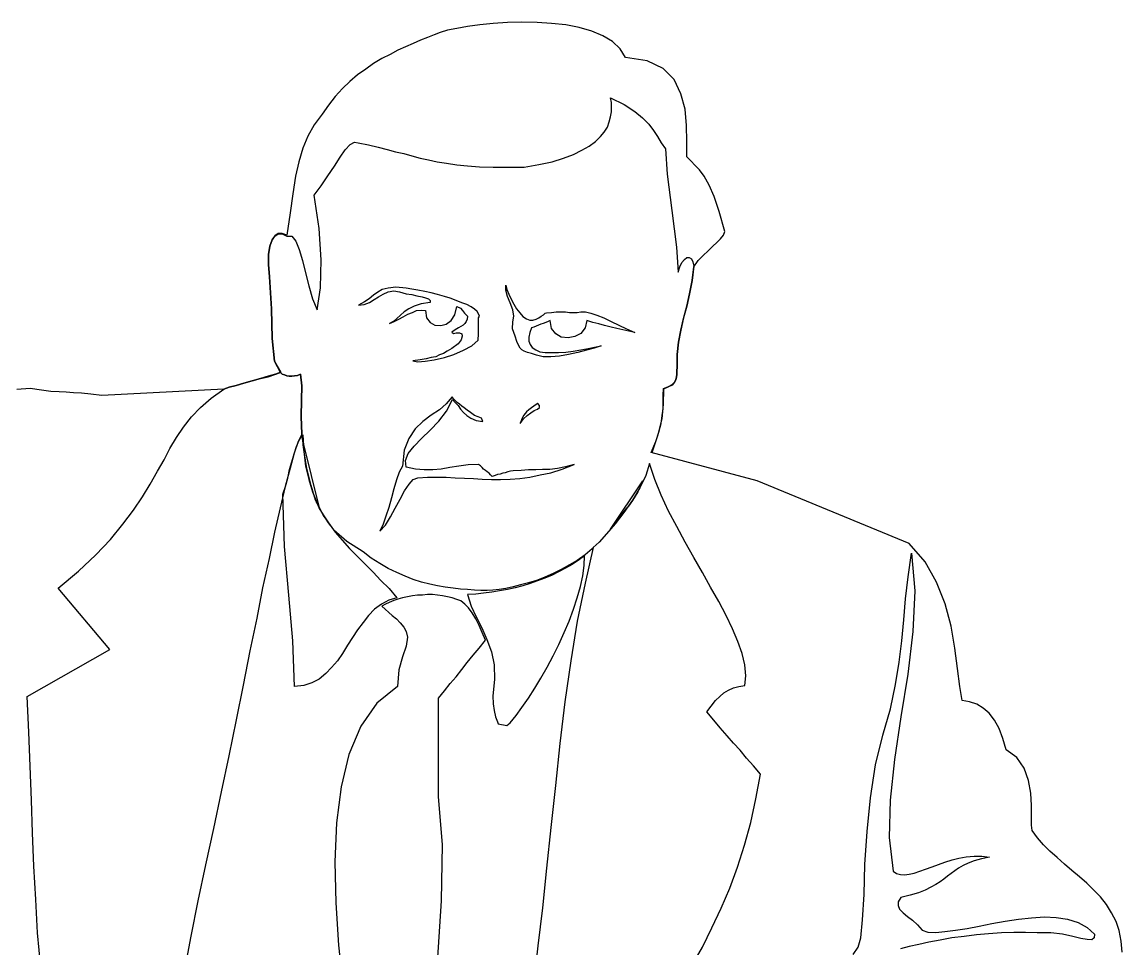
# Model space of a CAD drawing. Extents: x -3257 to 6743, y 13293 to 23293.
# Drawn here: x -2649 to -2076, y 16498 to 16981 of the extents above; entities that cross this region are included whole.
import ezdxf

# ---------------------------------------------------------------- set-up
doc = ezdxf.new("R2010")
doc.units = 0
doc.header["$LTSCALE"] = 1270
doc.header["$MEASUREMENT"] = 0
doc.layers.get('0').update_dxf_attribs({"linetype": 'CONTINUOUS'})

msp = doc.modelspace()

# ---------------------------------------------------------------- linework, layer by layer
at = {"linetype": 'Continuous'}
for p, q in [((-2422.62, 16977.97), (-2427.38, 16977.02)), ((-2416.9, 16978.92), (-2422.62, 16977.97)), ((-2410.47, 16979.87), (-2416.9, 16978.92)), ((-2403.57, 16980.59), (-2410.47, 16979.87)), ((-2396.18, 16981.06), (-2403.57, 16980.59)), ((-2388.57, 16981.3), (-2396.18, 16981.06)), ((-2380.71, 16981.06), (-2388.57, 16981.3)), ((-2373.1, 16980.59), (-2380.71, 16981.06)), ((-2365.71, 16979.87), (-2373.1, 16980.59)), ((-2358.81, 16978.45), (-2365.71, 16979.87)), ((-2352.13, 16976.54), (-2358.81, 16978.45)), ((-2437.85, 16973.2), (-2441.42, 16971.78)), ((-2434.28, 16974.64), (-2437.85, 16973.2)), ((-2431.19, 16975.83), (-2434.28, 16974.64)), ((-2427.38, 16977.02), (-2431.19, 16975.83)), ((-2346.43, 16974.16), (-2352.13, 16976.54)), ((-2341.42, 16971.07), (-2346.43, 16974.16)), ((-2453.33, 16966.54), (-2457.38, 16964.39)), ((-2449.29, 16968.44), (-2453.33, 16966.54)), ((-2445.24, 16970.11), (-2449.29, 16968.44)), ((-2441.42, 16971.78), (-2445.24, 16970.11)), ((-2337.38, 16967.25), (-2341.42, 16971.07)), ((-2334.52, 16962.73), (-2337.38, 16967.25)), ((-2461.66, 16962.26), (-2465.95, 16959.63)), ((-2457.38, 16964.39), (-2461.66, 16962.26)), ((-2323.33, 16961.07), (-2334.52, 16962.73)), ((-2314.99, 16957.02), (-2323.33, 16961.07)), ((-2469.99, 16956.78), (-2474.28, 16953.68)), ((-2465.95, 16959.63), (-2469.99, 16956.78)), ((-2309.28, 16951.3), (-2314.99, 16957.02)), ((-2478.32, 16950.35), (-2482.13, 16946.54)), ((-2474.28, 16953.68), (-2478.32, 16950.35)), ((-2305.7, 16943.92), (-2309.28, 16951.3)), ((-2482.13, 16946.54), (-2485.94, 16942.5)), ((-2303.57, 16935.82), (-2305.7, 16943.92)), ((-2489.51, 16937.97), (-2492.85, 16933.21)), ((-2485.94, 16942.5), (-2489.51, 16937.97)), ((-2341.9, 16939.39), (-2342.38, 16941.77)), ((-2342.38, 16941.77), (-2335.23, 16938.2)), ((-2341.9, 16936.78), (-2341.9, 16939.39)), ((-2335.23, 16938.2), (-2329.76, 16934.63)), ((-2492.85, 16933.21), (-2496.9, 16927.73)), ((-2342.38, 16931.78), (-2341.9, 16934.4)), ((-2341.9, 16934.4), (-2341.9, 16936.78)), ((-2329.76, 16934.63), (-2325.71, 16931.3)), ((-2302.86, 16927.25), (-2303.57, 16935.82)), ((-2496.9, 16927.73), (-2500.22, 16921.78)), ((-2345.71, 16923.92), (-2344.05, 16926.54)), ((-2344.05, 16926.54), (-2343.09, 16929.16)), ((-2343.09, 16929.16), (-2342.38, 16931.78)), ((-2325.71, 16931.3), (-2322.37, 16927.97)), ((-2322.37, 16927.97), (-2319.99, 16924.64)), ((-2302.61, 16918.92), (-2302.86, 16927.25)), ((-2500.22, 16921.78), (-2502.85, 16915.58)), ((-2350.23, 16918.92), (-2347.62, 16921.54)), ((-2347.62, 16921.54), (-2345.71, 16923.92)), ((-2319.99, 16924.64), (-2317.85, 16921.54)), ((-2317.85, 16921.54), (-2315.95, 16918.21)), ((-2502.85, 16915.58), (-2504.99, 16908.44)), ((-2480.7, 16914.64), (-2478.08, 16917.5)), ((-2478.08, 16917.5), (-2475.94, 16918.69)), ((-2475.94, 16918.69), (-2474.03, 16918.21)), ((-2474.03, 16918.21), (-2468.57, 16917.25)), ((-2468.57, 16917.25), (-2463.57, 16916.06)), ((-2463.57, 16916.06), (-2458.81, 16914.87)), ((-2357.37, 16914.39), (-2353.57, 16916.54)), ((-2353.57, 16916.54), (-2350.23, 16918.92)), ((-2315.95, 16918.21), (-2313.8, 16915.11)), ((-2313.8, 16915.11), (-2312.85, 16902.02)), ((-2302.61, 16911.06), (-2302.61, 16918.92)), ((-2486.42, 16906.06), (-2483.32, 16910.82)), ((-2483.32, 16910.82), (-2480.7, 16914.64)), ((-2458.81, 16914.87), (-2454.52, 16913.68)), ((-2454.52, 16913.68), (-2450.23, 16912.73)), ((-2450.23, 16912.73), (-2445.95, 16911.54)), ((-2445.95, 16911.54), (-2441.67, 16910.35)), ((-2441.67, 16910.35), (-2437.38, 16909.4)), ((-2437.38, 16909.4), (-2432.85, 16908.44)), ((-2372.85, 16908.44), (-2366.9, 16910.35)), ((-2366.9, 16910.35), (-2361.66, 16912.26)), ((-2361.66, 16912.26), (-2357.37, 16914.39)), ((-2300.47, 16908.92), (-2302.61, 16911.06)), ((-2504.99, 16908.44), (-2506.66, 16900.83)), ((-2489.75, 16901.06), (-2486.42, 16906.06)), ((-2432.85, 16908.44), (-2427.86, 16907.73)), ((-2427.86, 16907.73), (-2422.62, 16906.78)), ((-2422.62, 16906.78), (-2416.9, 16906.3)), ((-2416.9, 16906.3), (-2410.71, 16905.82)), ((-2410.71, 16905.82), (-2403.57, 16905.59)), ((-2403.57, 16905.59), (-2395.95, 16905.59)), ((-2395.95, 16905.59), (-2387.38, 16905.59)), ((-2387.38, 16905.59), (-2379.76, 16907.02)), ((-2379.76, 16907.02), (-2372.85, 16908.44)), ((-2298.33, 16906.54), (-2300.47, 16908.92)), ((-2295.95, 16904.16), (-2298.33, 16906.54)), ((-2293.57, 16900.83), (-2295.95, 16904.16)), ((-2506.66, 16900.83), (-2508.08, 16891.77)), ((-2493.33, 16895.82), (-2489.75, 16901.06)), ((-2312.85, 16902.02), (-2310.47, 16882.97)), ((-2290.95, 16896.3), (-2293.57, 16900.83)), ((-2496.9, 16891.06), (-2493.33, 16895.82)), ((-2288.33, 16890.35), (-2290.95, 16896.3)), ((-2508.08, 16891.77), (-2509.51, 16881.78)), ((-2494.27, 16873.68), (-2496.9, 16891.06)), ((-2285.71, 16882.49), (-2288.33, 16890.35)), ((-2509.51, 16881.78), (-2511.18, 16870.11)), ((-2310.47, 16882.97), (-2308.09, 16863.92)), ((-2282.85, 16872.01), (-2285.71, 16882.49)), ((-2517.37, 16869.88), (-2518.79, 16867.73)), ((-2518.79, 16867.73), (-2517.37, 16869.63)), ((-2515.7, 16871.07), (-2517.37, 16869.88)), ((-2517.37, 16869.63), (-2515.7, 16870.82)), ((-2513.56, 16871.07), (-2515.7, 16871.07)), ((-2515.7, 16870.82), (-2513.56, 16870.82)), ((-2511.18, 16870.11), (-2513.56, 16871.07)), ((-2513.56, 16870.82), (-2511.18, 16869.63)), ((-2511.18, 16869.63), (-2508.56, 16869.63)), ((-2508.56, 16869.63), (-2506.42, 16867.02)), ((-2493.33, 16857.25), (-2494.27, 16873.68)), ((-2285, 16868.21), (-2283.56, 16870.11)), ((-2283.56, 16870.11), (-2282.85, 16872.01)), ((-2520.71, 16860.11), (-2519.98, 16864.39)), ((-2519.98, 16864.39), (-2520.71, 16860.11)), ((-2519.98, 16864.39), (-2518.79, 16867.73)), ((-2518.79, 16867.73), (-2519.98, 16864.39)), ((-2506.42, 16867.02), (-2504.75, 16862.73)), ((-2308.09, 16863.92), (-2307.14, 16850.83)), ((-2291.42, 16862.01), (-2289.04, 16864.39)), ((-2289.04, 16864.39), (-2286.9, 16866.3)), ((-2286.9, 16866.3), (-2285, 16868.21)), ((-2520.71, 16854.87), (-2520.71, 16860.11)), ((-2520.71, 16860.11), (-2520.71, 16854.87)), ((-2504.75, 16862.73), (-2503.08, 16857.01)), ((-2303.8, 16857.49), (-2302.61, 16858.44)), ((-2302.61, 16858.44), (-2301.42, 16858.44)), ((-2301.42, 16858.44), (-2300.23, 16857.73)), ((-2300.23, 16857.73), (-2299.52, 16856.3)), ((-2296.66, 16857.01), (-2294.04, 16859.63)), ((-2294.04, 16859.63), (-2291.42, 16862.01)), ((-2520.23, 16848.45), (-2520.71, 16854.87)), ((-2520.71, 16854.87), (-2520.23, 16848.45)), ((-2503.08, 16857.01), (-2501.42, 16850.58)), ((-2493.56, 16842.73), (-2493.33, 16857.25)), ((-2307.14, 16850.83), (-2306.18, 16853.68)), ((-2306.18, 16853.68), (-2305.24, 16855.82)), ((-2305.24, 16855.82), (-2303.8, 16857.49)), ((-2299.04, 16853.92), (-2299.75, 16846.54)), ((-2299.75, 16846.54), (-2299.04, 16853.68)), ((-2299.52, 16856.3), (-2299.04, 16853.92)), ((-2299.04, 16853.68), (-2296.66, 16857.01)), ((-2519.27, 16831.78), (-2520.23, 16848.45)), ((-2520.23, 16848.45), (-2519.27, 16831.78)), ((-2501.42, 16850.58), (-2499.75, 16843.68)), ((-2299.75, 16846.54), (-2301.19, 16839.63)), ((-2301.19, 16839.63), (-2299.75, 16846.54)), ((-2499.75, 16843.68), (-2497.84, 16837.01)), ((-2495.46, 16831.3), (-2493.56, 16842.73)), ((-2463.81, 16840.35), (-2465.95, 16838.92)), ((-2461.43, 16841.77), (-2463.81, 16840.35)), ((-2458.33, 16842.49), (-2461.43, 16841.77)), ((-2460.95, 16839.39), (-2458.33, 16840.58)), ((-2454.28, 16842.96), (-2458.33, 16842.49)), ((-2458.33, 16840.58), (-2455.47, 16841.06)), ((-2455.47, 16841.06), (-2452.38, 16840.58)), ((-2449.04, 16842.49), (-2454.28, 16842.96)), ((-2452.38, 16840.58), (-2449.04, 16839.63)), ((-2445.95, 16842.02), (-2449.04, 16842.49)), ((-2442.86, 16841.54), (-2445.95, 16842.02)), ((-2439.29, 16840.83), (-2442.86, 16841.54)), ((-2435.95, 16840.11), (-2439.29, 16840.83)), ((-2396.91, 16841.54), (-2396.91, 16844.16)), ((-2396.91, 16844.16), (-2396.43, 16841.77)), ((-2396.18, 16838.2), (-2396.91, 16841.54)), ((-2396.43, 16841.77), (-2395.47, 16839.39)), ((-2497.84, 16837.01), (-2495.46, 16831.3)), ((-2470.71, 16835.35), (-2473.8, 16833.68)), ((-2470.95, 16833.92), (-2468.09, 16835.11)), ((-2468.33, 16837.01), (-2470.71, 16835.35)), ((-2465.95, 16838.92), (-2468.33, 16837.01)), ((-2468.09, 16835.11), (-2465.71, 16836.54)), ((-2465.71, 16836.54), (-2463.33, 16837.97)), ((-2463.33, 16837.97), (-2460.95, 16839.39)), ((-2449.04, 16839.63), (-2445.95, 16839.16)), ((-2445.95, 16839.16), (-2443.33, 16838.44)), ((-2443.33, 16838.44), (-2440.71, 16837.97)), ((-2436.43, 16835.11), (-2441.19, 16834.39)), ((-2440.71, 16837.97), (-2438.81, 16837.49)), ((-2438.81, 16837.49), (-2437.38, 16837.01)), ((-2437.38, 16837.01), (-2436.43, 16836.06)), ((-2436.43, 16836.06), (-2436.43, 16835.11)), ((-2432.62, 16839.16), (-2435.95, 16840.11)), ((-2429.05, 16838.2), (-2432.62, 16839.16)), ((-2425.95, 16837.25), (-2429.05, 16838.2)), ((-2422.85, 16836.06), (-2425.95, 16837.25)), ((-2419.99, 16834.87), (-2422.85, 16836.06)), ((-2417.38, 16833.92), (-2419.99, 16834.87)), ((-2394.76, 16834.87), (-2396.18, 16838.2)), ((-2395.47, 16839.39), (-2394.28, 16836.78)), ((-2393.33, 16831.3), (-2394.76, 16834.87)), ((-2394.28, 16836.78), (-2392.86, 16834.16)), ((-2301.19, 16839.63), (-2302.61, 16833.2)), ((-2302.61, 16833.2), (-2301.19, 16839.63)), ((-2518.79, 16816.3), (-2519.27, 16831.78)), ((-2519.27, 16831.78), (-2518.79, 16816.3)), ((-2473.8, 16833.68), (-2470.95, 16833.92)), ((-2450, 16830.11), (-2451.9, 16828.44)), ((-2450.48, 16827.49), (-2448.1, 16828.92)), ((-2447.62, 16831.78), (-2450, 16830.11)), ((-2448.1, 16828.92), (-2445.72, 16829.87)), ((-2444.76, 16833.2), (-2447.62, 16831.78)), ((-2445.72, 16829.87), (-2443.57, 16830.82)), ((-2441.19, 16834.39), (-2444.76, 16833.2)), ((-2443.57, 16830.82), (-2441.19, 16831.06)), ((-2441.19, 16831.06), (-2438.81, 16830.82)), ((-2438.81, 16830.82), (-2438.33, 16827.02)), ((-2423.56, 16828.68), (-2422.62, 16832.97)), ((-2422.62, 16832.97), (-2420.72, 16832.01)), ((-2420.72, 16832.01), (-2419.52, 16830.82)), ((-2419.52, 16830.82), (-2418.57, 16829.4)), ((-2418.57, 16829.4), (-2416.9, 16827.96)), ((-2415, 16832.73), (-2417.38, 16833.92)), ((-2413.33, 16831.54), (-2415, 16832.73)), ((-2411.9, 16830.34), (-2413.33, 16831.54)), ((-2411.19, 16829.15), (-2411.9, 16830.34)), ((-2410.71, 16827.96), (-2411.19, 16829.15)), ((-2392.86, 16827.96), (-2393.33, 16831.3)), ((-2392.86, 16834.16), (-2391.42, 16831.78)), ((-2391.42, 16831.78), (-2389.76, 16829.63)), ((-2389.76, 16829.63), (-2388.09, 16827.73)), ((-2377.38, 16828.68), (-2376.42, 16829.4)), ((-2376.42, 16829.4), (-2375.71, 16829.63)), ((-2375.71, 16829.63), (-2373.1, 16829.87)), ((-2373.1, 16829.87), (-2370.71, 16830.11)), ((-2370.71, 16830.11), (-2368.33, 16830.11)), ((-2368.33, 16830.11), (-2365.95, 16830.11)), ((-2365.95, 16830.11), (-2363.81, 16829.87)), ((-2363.81, 16829.87), (-2361.66, 16829.87)), ((-2361.66, 16829.87), (-2359.76, 16829.87)), ((-2359.76, 16829.87), (-2357.85, 16830.11)), ((-2357.85, 16830.11), (-2355.47, 16830.11)), ((-2355.47, 16830.11), (-2352.61, 16829.4)), ((-2352.61, 16829.4), (-2349.52, 16828.44)), ((-2302.61, 16833.2), (-2304.28, 16827.02)), ((-2304.28, 16826.77), (-2302.61, 16833.2)), ((-2455.47, 16825.35), (-2457.62, 16824.16)), ((-2457.62, 16824.16), (-2455.24, 16825.11)), ((-2453.81, 16826.77), (-2455.47, 16825.35)), ((-2455.24, 16825.11), (-2452.86, 16826.3)), ((-2451.9, 16828.44), (-2453.81, 16826.77)), ((-2452.86, 16826.3), (-2450.48, 16827.49)), ((-2438.33, 16827.02), (-2436.43, 16824.64)), ((-2436.43, 16824.64), (-2434.04, 16823.2)), ((-2434.04, 16823.2), (-2430.95, 16822.97)), ((-2430.95, 16822.97), (-2428.09, 16823.68)), ((-2428.09, 16823.68), (-2425.48, 16825.58)), ((-2425.48, 16825.58), (-2423.56, 16828.68)), ((-2419.28, 16823.2), (-2420.47, 16822.49)), ((-2418.33, 16824.16), (-2419.28, 16823.2)), ((-2417.61, 16825.11), (-2418.33, 16824.16)), ((-2417.14, 16826.3), (-2417.61, 16825.11)), ((-2416.9, 16827.96), (-2417.14, 16826.3)), ((-2411.19, 16827.02), (-2410.71, 16827.96)), ((-2411.19, 16824.64), (-2411.19, 16827.02)), ((-2411.19, 16821.78), (-2411.19, 16824.64)), ((-2393.57, 16821.3), (-2393.33, 16824.87)), ((-2393.33, 16824.87), (-2392.86, 16827.96)), ((-2388.09, 16827.73), (-2386.19, 16826.54)), ((-2386.19, 16826.54), (-2384.52, 16825.83)), ((-2384.52, 16825.83), (-2382.85, 16825.83)), ((-2382.85, 16825.83), (-2381.18, 16826.3)), ((-2381.18, 16826.3), (-2379.76, 16827.02)), ((-2379.99, 16823.2), (-2381.18, 16822.73)), ((-2378.8, 16823.68), (-2379.99, 16823.2)), ((-2379.76, 16827.02), (-2378.57, 16827.96)), ((-2377.61, 16824.16), (-2378.8, 16823.68)), ((-2378.57, 16827.96), (-2377.38, 16828.68)), ((-2376.19, 16824.64), (-2377.61, 16824.16)), ((-2375, 16825.11), (-2376.19, 16824.64)), ((-2373.81, 16825.58), (-2375, 16825.11)), ((-2373.1, 16821.54), (-2373.81, 16825.58)), ((-2354.76, 16825.58), (-2355.71, 16821.78)), ((-2351.67, 16824.64), (-2354.76, 16825.58)), ((-2348.56, 16823.92), (-2351.67, 16824.64)), ((-2349.52, 16828.44), (-2345.95, 16827.02)), ((-2345.47, 16822.97), (-2348.56, 16823.92)), ((-2345.95, 16827.02), (-2342.14, 16825.11)), ((-2342.14, 16825.11), (-2338.09, 16823.2)), ((-2338.09, 16823.2), (-2334.04, 16821.3)), ((-2304.28, 16827.02), (-2305.7, 16820.59)), ((-2305.7, 16820.59), (-2304.28, 16826.77)), ((-2423.33, 16820.82), (-2425.23, 16819.63)), ((-2425.23, 16819.63), (-2424.29, 16818.92)), ((-2424.29, 16818.92), (-2422.85, 16819.16)), ((-2421.66, 16821.78), (-2423.33, 16820.82)), ((-2422.85, 16819.16), (-2421.18, 16819.16)), ((-2420.47, 16822.49), (-2421.66, 16821.78)), ((-2421.18, 16819.16), (-2419.99, 16818.68)), ((-2419.76, 16817.49), (-2420.24, 16815.59)), ((-2419.99, 16818.68), (-2419.76, 16817.49)), ((-2411.43, 16815.35), (-2411.19, 16818.68)), ((-2411.19, 16818.68), (-2411.19, 16821.78)), ((-2392.14, 16817.49), (-2393.57, 16821.3)), ((-2391.19, 16814.63), (-2392.14, 16817.49)), ((-2384.52, 16819.4), (-2385, 16817.02)), ((-2383.57, 16821.78), (-2384.52, 16819.4)), ((-2382.38, 16822.26), (-2383.57, 16821.78)), ((-2381.18, 16822.73), (-2382.38, 16822.26)), ((-2370.95, 16818.68), (-2373.1, 16821.54)), ((-2368.09, 16817.02), (-2370.95, 16818.68)), ((-2357.85, 16818.92), (-2360.95, 16817.25)), ((-2355.71, 16821.78), (-2357.85, 16818.92)), ((-2342.14, 16822.26), (-2345.47, 16822.97)), ((-2339.04, 16821.54), (-2342.14, 16822.26)), ((-2335.95, 16820.82), (-2339.04, 16821.54)), ((-2332.85, 16820.11), (-2335.95, 16820.82)), ((-2334.04, 16821.3), (-2329.76, 16819.4)), ((-2329.76, 16819.4), (-2332.85, 16820.11)), ((-2305.7, 16820.59), (-2306.9, 16814.39)), ((-2306.9, 16814.39), (-2305.7, 16820.59)), ((-2517.6, 16804.4), (-2518.79, 16816.3)), ((-2518.79, 16816.3), (-2517.6, 16804.4)), ((-2421.91, 16813.44), (-2425.23, 16811.06)), ((-2420.24, 16815.59), (-2421.91, 16813.44)), ((-2419.05, 16810.11), (-2414.76, 16812.49)), ((-2414.76, 16812.49), (-2411.43, 16815.35)), ((-2390.47, 16812.73), (-2391.19, 16814.63)), ((-2389.52, 16811.3), (-2390.47, 16812.73)), ((-2385, 16817.02), (-2385, 16814.87)), ((-2385, 16814.87), (-2384.28, 16813.2)), ((-2384.28, 16813.2), (-2383.33, 16811.54)), ((-2364.52, 16816.54), (-2368.09, 16817.02)), ((-2360.95, 16817.25), (-2364.52, 16816.54)), ((-2354.05, 16811.06), (-2350.71, 16811.78)), ((-2347.37, 16812.49), (-2350.94, 16811.3)), ((-2350.71, 16811.78), (-2347.37, 16812.49)), ((-2306.9, 16814.39), (-2307.62, 16807.97)), ((-2307.62, 16807.97), (-2306.9, 16814.39)), ((-2435.95, 16806.3), (-2438.57, 16805.59)), ((-2433.57, 16806.78), (-2435.95, 16806.3)), ((-2434.28, 16805.11), (-2429.05, 16806.3)), ((-2431.66, 16807.73), (-2433.57, 16806.78)), ((-2429.52, 16808.44), (-2431.66, 16807.73)), ((-2427.61, 16809.63), (-2429.52, 16808.44)), ((-2429.05, 16806.3), (-2424.04, 16807.97)), ((-2425.23, 16811.06), (-2427.61, 16809.63)), ((-2424.04, 16807.97), (-2419.05, 16810.11)), ((-2388.57, 16810.35), (-2389.52, 16811.3)), ((-2387.38, 16809.63), (-2388.57, 16810.35)), ((-2385.71, 16808.92), (-2387.38, 16809.63)), ((-2383.57, 16808.44), (-2385.71, 16808.92)), ((-2380.95, 16807.49), (-2383.57, 16808.44)), ((-2383.33, 16811.54), (-2381.43, 16810.35)), ((-2381.43, 16810.35), (-2379.28, 16809.39)), ((-2377.61, 16806.78), (-2380.95, 16807.49)), ((-2379.28, 16809.39), (-2376.42, 16808.92)), ((-2373.56, 16806.78), (-2377.61, 16806.78)), ((-2376.42, 16808.92), (-2373.1, 16808.92)), ((-2369.05, 16807.01), (-2373.56, 16806.78)), ((-2373.1, 16808.92), (-2369.52, 16808.92)), ((-2369.52, 16808.92), (-2365.71, 16809.16)), ((-2364.28, 16807.97), (-2369.05, 16807.01)), ((-2365.71, 16809.16), (-2361.9, 16809.63)), ((-2359.52, 16808.92), (-2364.28, 16807.97)), ((-2361.9, 16809.63), (-2357.85, 16810.35)), ((-2354.99, 16810.11), (-2359.52, 16808.92)), ((-2357.85, 16810.35), (-2354.05, 16811.06)), ((-2350.94, 16811.3), (-2354.99, 16810.11)), ((-2307.62, 16807.97), (-2307.62, 16801.3)), ((-2307.62, 16801.3), (-2307.62, 16807.97)), ((-2514.51, 16798.45), (-2517.6, 16804.4)), ((-2517.6, 16804.4), (-2514.28, 16798.68)), ((-2441.67, 16805.11), (-2445.47, 16804.63)), ((-2445.47, 16804.63), (-2442.86, 16804.15)), ((-2442.86, 16804.15), (-2439.04, 16804.4)), ((-2438.57, 16805.59), (-2441.67, 16805.11)), ((-2439.04, 16804.4), (-2434.28, 16805.11)), ((-2307.62, 16801.3), (-2307.85, 16799.39)), ((-2307.85, 16799.39), (-2307.62, 16801.3)), ((-2524.99, 16795.35), (-2529.27, 16794.16)), ((-2529.27, 16794.16), (-2524.99, 16795.35)), ((-2520.94, 16796.54), (-2524.99, 16795.35)), ((-2524.99, 16795.35), (-2520.94, 16796.3)), ((-2517.14, 16797.73), (-2520.94, 16796.54)), ((-2520.94, 16796.3), (-2517.37, 16797.49)), ((-2517.37, 16797.49), (-2514.51, 16798.45)), ((-2514.28, 16798.68), (-2517.14, 16797.73)), ((-2513.56, 16797.73), (-2514.51, 16798.45)), ((-2514.51, 16798.45), (-2513.56, 16797.73)), ((-2512.37, 16797.26), (-2513.56, 16797.73)), ((-2513.56, 16797.73), (-2512.37, 16797.26)), ((-2511.18, 16796.78), (-2512.37, 16797.26)), ((-2512.37, 16797.26), (-2511.18, 16796.78)), ((-2509.99, 16796.54), (-2511.18, 16796.78)), ((-2511.18, 16796.78), (-2509.99, 16796.54)), ((-2508.56, 16796.54), (-2509.99, 16796.54)), ((-2509.99, 16796.54), (-2508.56, 16796.54)), ((-2507.13, 16796.78), (-2508.56, 16796.54)), ((-2508.56, 16796.54), (-2507.13, 16796.78)), ((-2505.7, 16797.01), (-2507.13, 16796.78)), ((-2507.13, 16796.78), (-2505.7, 16797.01)), ((-2504.04, 16797.73), (-2505.7, 16797.01)), ((-2505.7, 16797.01), (-2504.04, 16797.73)), ((-2503.32, 16791.54), (-2504.04, 16797.73)), ((-2504.04, 16797.73), (-2503.32, 16791.54)), ((-2309.04, 16793.44), (-2308.33, 16794.87)), ((-2308.33, 16794.63), (-2309.04, 16793.44)), ((-2308.33, 16794.87), (-2308.09, 16796.3)), ((-2308.09, 16796.06), (-2308.33, 16794.63)), ((-2307.85, 16797.73), (-2308.09, 16796.06)), ((-2308.09, 16796.3), (-2307.85, 16797.73)), ((-2307.85, 16799.39), (-2307.85, 16797.73)), ((-2307.85, 16797.73), (-2307.85, 16799.39)), ((-2644.99, 16790.11), (-2651.9, 16789.63)), ((-2639.03, 16789.4), (-2644.99, 16790.11)), ((-2634.27, 16788.68), (-2639.03, 16789.4)), ((-2544.04, 16789.87), (-2607.61, 16786.54)), ((-2550.7, 16785.11), (-2544.04, 16789.87)), ((-2541.18, 16790.82), (-2544.04, 16789.87)), ((-2544.04, 16789.87), (-2541.18, 16790.82)), ((-2537.61, 16791.78), (-2541.18, 16790.82)), ((-2541.18, 16790.82), (-2537.61, 16791.78)), ((-2533.56, 16792.97), (-2537.61, 16791.78)), ((-2537.61, 16791.78), (-2533.56, 16792.97)), ((-2529.27, 16794.16), (-2533.56, 16792.97)), ((-2533.56, 16792.97), (-2529.27, 16794.16)), ((-2503.56, 16784.16), (-2503.32, 16791.54)), ((-2503.32, 16791.54), (-2503.56, 16784.16)), ((-2314.99, 16786.54), (-2314.76, 16790.11)), ((-2314.76, 16789.87), (-2314.99, 16782.01)), ((-2314.76, 16790.11), (-2312.14, 16791.3)), ((-2312.14, 16791.06), (-2314.76, 16789.87)), ((-2312.14, 16791.3), (-2310.23, 16792.25)), ((-2310.23, 16792.01), (-2312.14, 16791.06)), ((-2309.04, 16793.44), (-2310.23, 16792.01)), ((-2310.23, 16792.25), (-2309.04, 16793.44)), ((-2629.99, 16788.44), (-2634.27, 16788.68)), ((-2626.18, 16788.21), (-2629.99, 16788.44)), ((-2622.37, 16787.97), (-2626.18, 16788.21)), ((-2618.33, 16787.73), (-2622.37, 16787.97)), ((-2613.32, 16787.25), (-2618.33, 16787.73)), ((-2607.61, 16786.54), (-2613.32, 16787.25)), ((-2556.18, 16780.34), (-2550.7, 16785.11)), ((-2503.8, 16775.58), (-2503.56, 16784.16)), ((-2503.56, 16784.16), (-2503.8, 16775.58)), ((-2425, 16785.82), (-2428.09, 16782.25)), ((-2427.86, 16778.44), (-2424.75, 16784.39)), ((-2424.29, 16784.87), (-2425, 16785.82)), ((-2424.75, 16784.39), (-2423.33, 16782.97)), ((-2423.33, 16783.92), (-2424.29, 16784.87)), ((-2422.37, 16782.97), (-2423.33, 16783.92)), ((-2423.33, 16782.97), (-2421.91, 16781.3)), ((-2421.18, 16782.01), (-2422.37, 16782.97)), ((-2314.99, 16783.2), (-2314.99, 16786.54)), ((-2314.99, 16779.63), (-2314.99, 16783.2)), ((-2560.94, 16775.35), (-2556.18, 16780.34)), ((-2431.66, 16779.15), (-2435.95, 16776.3)), ((-2431.9, 16773.2), (-2427.86, 16778.44)), ((-2428.09, 16782.25), (-2431.66, 16779.15)), ((-2421.91, 16781.3), (-2420.72, 16779.4)), ((-2419.99, 16781.06), (-2421.18, 16782.01)), ((-2420.72, 16779.4), (-2419.05, 16777.73)), ((-2418.8, 16780.11), (-2419.99, 16781.06)), ((-2419.05, 16777.73), (-2417.38, 16776.06)), ((-2417.14, 16778.92), (-2418.8, 16780.11)), ((-2415.48, 16777.73), (-2417.14, 16778.92)), ((-2413.33, 16776.06), (-2415.48, 16777.73)), ((-2386.19, 16777.96), (-2387.62, 16776.3)), ((-2385, 16779.15), (-2386.19, 16777.96)), ((-2385.95, 16776.06), (-2384.04, 16777.49)), ((-2383.57, 16780.11), (-2385, 16779.15)), ((-2384.04, 16777.49), (-2382.14, 16778.68)), ((-2382.38, 16781.06), (-2383.57, 16780.11)), ((-2381.18, 16781.78), (-2382.38, 16781.06)), ((-2382.14, 16778.68), (-2380.47, 16779.4)), ((-2380.47, 16782.49), (-2381.18, 16781.78)), ((-2379.52, 16781.3), (-2380.47, 16782.49)), ((-2380.47, 16779.4), (-2379.52, 16780.34)), ((-2379.52, 16780.34), (-2379.52, 16781.3)), ((-2314.99, 16782.01), (-2315.71, 16774.39)), ((-2315.47, 16776.06), (-2314.99, 16779.63)), ((-2564.99, 16770.11), (-2560.94, 16775.35)), ((-2503.32, 16766.3), (-2503.8, 16775.58)), ((-2503.8, 16775.58), (-2503.32, 16766.3)), ((-2440.23, 16772.97), (-2444.28, 16769.16)), ((-2435.95, 16776.3), (-2440.23, 16772.97)), ((-2436.43, 16768.44), (-2431.9, 16773.2)), ((-2417.38, 16776.06), (-2415.23, 16774.64)), ((-2415.23, 16774.64), (-2412.38, 16773.45)), ((-2411.43, 16775.35), (-2413.33, 16776.06)), ((-2412.38, 16773.45), (-2409.04, 16772.97)), ((-2409.76, 16774.64), (-2411.43, 16775.35)), ((-2409.04, 16772.97), (-2409.76, 16774.64)), ((-2388.57, 16774.39), (-2389.52, 16772.01)), ((-2389.52, 16772.01), (-2387.85, 16774.39)), ((-2387.62, 16776.3), (-2388.57, 16774.39)), ((-2387.85, 16774.39), (-2385.95, 16776.06)), ((-2315.71, 16774.39), (-2317.85, 16765.59)), ((-2317.14, 16767.49), (-2315.95, 16772.01)), ((-2315.95, 16772.01), (-2315.47, 16776.06)), ((-2568.8, 16764.63), (-2564.99, 16770.11)), ((-2503.32, 16766.3), (-2505.23, 16762.49)), ((-2504.75, 16763.21), (-2502.85, 16766.06)), ((-2503.32, 16765.35), (-2503.32, 16766.3)), ((-2503.32, 16766.3), (-2502.61, 16760.83)), ((-2502.61, 16761.77), (-2503.32, 16766.3)), ((-2502.85, 16766.06), (-2502.37, 16757.49)), ((-2444.28, 16769.16), (-2447.62, 16764.16)), ((-2440.95, 16764.16), (-2436.43, 16768.44)), ((-2318.8, 16762.49), (-2317.14, 16767.49)), ((-2572.13, 16758.91), (-2568.8, 16764.63)), ((-2505.23, 16762.49), (-2507.37, 16756.53)), ((-2506.18, 16759.87), (-2504.75, 16763.21)), ((-2502.61, 16760.83), (-2502.61, 16761.77)), ((-2502.61, 16761.77), (-2494.27, 16727.96)), ((-2502.61, 16760.83), (-2502.61, 16761.77)), ((-2502.13, 16757.25), (-2502.61, 16760.83)), ((-2447.62, 16764.16), (-2450, 16757.97)), ((-2447.85, 16756.3), (-2444.76, 16760.11)), ((-2444.76, 16760.11), (-2440.95, 16764.16)), ((-2321.18, 16756.78), (-2318.8, 16762.49)), ((-2317.85, 16765.59), (-2320.88, 16756.7)), ((-2575.23, 16752.96), (-2572.13, 16758.91)), ((-2507.37, 16756.53), (-2509.51, 16748.68)), ((-2508.56, 16752.02), (-2507.37, 16756.06)), ((-2507.37, 16756.06), (-2506.18, 16759.87)), ((-2502.37, 16757.49), (-2501.42, 16749.64)), ((-2500.7, 16748.44), (-2502.13, 16757.25)), ((-2450, 16757.97), (-2450.95, 16749.64)), ((-2449.29, 16752.73), (-2447.85, 16756.3)), ((-2265.95, 16742.01), (-2321.18, 16756.78)), ((-2578.56, 16747.01), (-2575.23, 16752.96)), ((-2509.51, 16748.68), (-2512.13, 16739.15)), ((-2509.75, 16747.97), (-2508.56, 16752.02)), ((-2501.42, 16749.64), (-2499.75, 16742.73)), ((-2450.95, 16749.64), (-2452.61, 16746.54)), ((-2449.04, 16749.16), (-2449.29, 16752.73)), ((-2444.05, 16748.2), (-2449.04, 16749.16)), ((-2426.19, 16748.92), (-2430.71, 16748.2)), ((-2421.43, 16749.64), (-2426.19, 16748.92)), ((-2416.67, 16750.35), (-2421.43, 16749.64)), ((-2411.19, 16750.58), (-2416.67, 16750.35)), ((-2410.23, 16749.87), (-2411.19, 16750.58)), ((-2409.28, 16748.92), (-2410.23, 16749.87)), ((-2408.57, 16748.2), (-2409.28, 16748.92)), ((-2365.95, 16749.39), (-2369.99, 16748.44)), ((-2367.61, 16748.2), (-2361.42, 16750.58)), ((-2361.42, 16750.58), (-2365.95, 16749.39)), ((-2322.14, 16751.06), (-2324.04, 16744.87)), ((-2319.28, 16742.73), (-2322.14, 16751.06)), ((-2582.37, 16740.35), (-2578.56, 16747.01)), ((-2511.9, 16739.15), (-2510.71, 16743.44)), ((-2510.71, 16743.44), (-2509.75, 16747.97)), ((-2498.56, 16739.63), (-2500.7, 16748.44)), ((-2452.61, 16746.54), (-2454.05, 16742.49)), ((-2445.24, 16742.73), (-2442.86, 16743.68)), ((-2439.52, 16747.73), (-2444.05, 16748.2)), ((-2442.86, 16743.68), (-2437.85, 16743.92)), ((-2435, 16747.73), (-2439.52, 16747.73)), ((-2437.85, 16743.92), (-2432.85, 16743.92)), ((-2430.71, 16748.2), (-2435, 16747.73)), ((-2432.85, 16743.92), (-2428.09, 16743.92)), ((-2428.09, 16743.92), (-2423.33, 16743.68)), ((-2423.33, 16743.68), (-2418.57, 16743.44)), ((-2418.57, 16743.44), (-2413.81, 16743.2)), ((-2413.81, 16743.2), (-2409.28, 16742.97)), ((-2409.28, 16742.97), (-2404.52, 16742.73)), ((-2407.62, 16747.49), (-2408.57, 16748.2)), ((-2406.66, 16746.78), (-2407.62, 16747.49)), ((-2405.71, 16746.06), (-2406.66, 16746.78)), ((-2404.99, 16745.11), (-2405.71, 16746.06)), ((-2404.05, 16744.39), (-2404.99, 16745.11)), ((-2402.61, 16744.87), (-2404.05, 16744.39)), ((-2401.42, 16745.35), (-2402.61, 16744.87)), ((-2400, 16745.59), (-2401.42, 16745.35)), ((-2398.56, 16746.06), (-2400, 16745.59)), ((-2399.75, 16742.73), (-2394.76, 16742.97)), ((-2397.37, 16746.3), (-2398.56, 16746.06)), ((-2395.95, 16746.78), (-2397.37, 16746.3)), ((-2394.52, 16747.01), (-2395.95, 16746.78)), ((-2394.76, 16742.97), (-2389.76, 16743.2)), ((-2393.09, 16747.25), (-2394.52, 16747.01)), ((-2389.04, 16747.49), (-2393.09, 16747.25)), ((-2389.76, 16743.2), (-2384.52, 16743.92)), ((-2385.23, 16747.73), (-2389.04, 16747.49)), ((-2381.43, 16747.73), (-2385.23, 16747.73)), ((-2384.52, 16743.92), (-2379.05, 16745.11)), ((-2377.86, 16747.97), (-2381.43, 16747.73)), ((-2379.05, 16745.11), (-2373.56, 16746.3)), ((-2374.04, 16747.97), (-2377.86, 16747.97)), ((-2369.99, 16748.44), (-2374.04, 16747.97)), ((-2373.56, 16746.3), (-2367.61, 16748.2)), ((-2324.04, 16744.87), (-2327.13, 16738.44)), ((-2586.42, 16733.68), (-2582.37, 16740.35)), ((-2512.13, 16739.15), (-2514.75, 16727.96)), ((-2513.32, 16735.1), (-2511.9, 16739.15)), ((-2499.75, 16742.73), (-2497.84, 16736.3)), ((-2496.17, 16732.01), (-2498.56, 16739.63)), ((-2455.47, 16737.96), (-2456.66, 16733.2)), ((-2454.05, 16742.49), (-2455.47, 16737.96)), ((-2449.76, 16736.77), (-2447.37, 16740.35)), ((-2447.37, 16740.35), (-2445.24, 16742.73)), ((-2404.52, 16742.73), (-2399.75, 16742.73)), ((-2342.38, 16716.78), (-2325.48, 16742.01)), ((-2327.13, 16738.44), (-2330.95, 16732.01)), ((-2325.71, 16741.3), (-2328.09, 16736.3)), ((-2325.48, 16742.01), (-2325.71, 16741.3)), ((-2315.95, 16734.64), (-2319.28, 16742.73)), ((-2186.65, 16709.39), (-2265.95, 16742.01)), ((-2591.18, 16726.77), (-2586.42, 16733.68)), ((-2512.37, 16707.72), (-2513.32, 16735.1)), ((-2497.84, 16736.3), (-2495.46, 16730.34)), ((-2495.94, 16731.3), (-2496.17, 16732.01)), ((-2456.66, 16733.2), (-2458.09, 16728.21)), ((-2454.76, 16727.73), (-2452.14, 16732.49)), ((-2452.14, 16732.49), (-2449.76, 16736.77)), ((-2330.95, 16732.01), (-2335.47, 16725.58)), ((-2330.95, 16731.78), (-2333.09, 16728.92)), ((-2328.09, 16736.3), (-2330.95, 16731.78)), ((-2312.14, 16726.3), (-2315.95, 16734.64)), ((-2596.66, 16719.39), (-2591.18, 16726.77)), ((-2514.75, 16727.96), (-2517.6, 16715.34)), ((-2495.46, 16730.34), (-2495.94, 16731.3)), ((-2494.27, 16727.96), (-2495.46, 16730.34)), ((-2495.46, 16730.34), (-2492.6, 16724.87)), ((-2494.27, 16727.96), (-2491.89, 16723.44)), ((-2489.75, 16720.58), (-2494.27, 16727.96)), ((-2458.09, 16728.21), (-2459.52, 16723.68)), ((-2457.14, 16723.2), (-2454.76, 16727.73)), ((-2334.04, 16727.73), (-2337.38, 16723.68)), ((-2333.09, 16728.92), (-2334.04, 16727.73)), ((-2307.85, 16718.2), (-2312.14, 16726.3)), ((-2492.6, 16724.87), (-2489.51, 16720.11)), ((-2491.89, 16723.44), (-2489.75, 16720.58)), ((-2489.75, 16720.58), (-2488.56, 16718.92)), ((-2488.56, 16718.92), (-2489.75, 16720.58)), ((-2489.51, 16720.11), (-2485.94, 16715.34)), ((-2459.52, 16723.68), (-2460.95, 16719.39)), ((-2459.76, 16718.92), (-2457.14, 16723.2)), ((-2337.38, 16723.68), (-2340.95, 16718.92)), ((-2335.47, 16725.58), (-2340, 16719.63)), ((-2603.09, 16711.54), (-2596.66, 16719.39)), ((-2517.6, 16715.34), (-2520.46, 16701.54)), ((-2479.99, 16710.35), (-2486.65, 16716.3)), ((-2485.94, 16715.34), (-2482.37, 16711.06)), ((-2460.95, 16719.39), (-2462.62, 16715.82)), ((-2462.62, 16715.82), (-2459.76, 16718.92)), ((-2344.52, 16714.4), (-2348.33, 16710.1)), ((-2340, 16719.63), (-2344.52, 16714.4)), ((-2340.95, 16718.92), (-2342.38, 16716.78)), ((-2303.57, 16710.1), (-2307.85, 16718.2)), ((-2610.71, 16703.44), (-2603.09, 16711.54)), ((-2482.37, 16711.06), (-2478.56, 16706.78)), ((-2471.43, 16705.11), (-2479.99, 16710.35)), ((-2348.33, 16710.1), (-2351.42, 16707.26)), ((-2299.04, 16702.02), (-2303.57, 16710.1)), ((-2178.32, 16699.87), (-2186.65, 16709.39)), ((-2619.75, 16694.87), (-2610.71, 16703.44)), ((-2510.23, 16682.49), (-2512.37, 16707.72)), ((-2478.56, 16706.78), (-2474.51, 16702.73)), ((-2474.51, 16702.73), (-2470.47, 16698.68)), ((-2467.14, 16701.77), (-2471.43, 16705.11)), ((-2355.71, 16703.44), (-2359.76, 16700.58)), ((-2355.95, 16702.96), (-2359.28, 16700.58)), ((-2356.18, 16697.97), (-2355.95, 16702.96)), ((-2351.42, 16707.26), (-2355.71, 16688.68)), ((-2351.9, 16706.53), (-2355.71, 16703.44)), ((-2351.42, 16707.26), (-2351.9, 16706.53)), ((-2187.13, 16692.01), (-2185.46, 16704.4)), ((-2185.46, 16704.4), (-2183.81, 16684.64)), ((-2520.46, 16701.54), (-2523.8, 16686.29)), ((-2470.47, 16698.68), (-2466.19, 16694.39)), ((-2462.62, 16698.92), (-2467.14, 16701.77)), ((-2458.33, 16696.3), (-2462.62, 16698.92)), ((-2363.81, 16698.2), (-2368.09, 16695.82)), ((-2362.38, 16698.44), (-2365.95, 16696.54)), ((-2359.76, 16700.58), (-2363.81, 16698.2)), ((-2359.28, 16700.58), (-2362.38, 16698.44)), ((-2356.9, 16692.49), (-2356.18, 16697.97)), ((-2294.52, 16694.16), (-2299.04, 16702.02)), ((-2172.37, 16689.15), (-2178.32, 16699.87)), ((-2630.47, 16686.06), (-2619.75, 16694.87)), ((-2466.19, 16694.39), (-2462.14, 16690.11)), ((-2453.81, 16694.16), (-2458.33, 16696.3)), ((-2449.52, 16692.25), (-2453.81, 16694.16)), ((-2445.24, 16690.59), (-2449.52, 16692.25)), ((-2376.67, 16691.78), (-2380.95, 16690.11)), ((-2376.67, 16691.3), (-2380.47, 16689.87)), ((-2372.37, 16693.68), (-2376.67, 16691.78)), ((-2373.1, 16692.73), (-2376.67, 16691.3)), ((-2369.52, 16694.63), (-2373.1, 16692.73)), ((-2368.09, 16695.82), (-2372.37, 16693.68)), ((-2365.95, 16696.54), (-2369.52, 16694.63)), ((-2358.09, 16687.02), (-2356.9, 16692.49)), ((-2290.23, 16686.54), (-2294.52, 16694.16)), ((-2188.57, 16680.59), (-2187.13, 16692.01)), ((-2603.56, 16654.15), (-2630.47, 16686.06)), ((-2523.8, 16686.29), (-2526.89, 16670.35)), ((-2462.14, 16690.11), (-2457.85, 16685.83)), ((-2457.85, 16685.83), (-2453.81, 16681.06)), ((-2440.95, 16689.15), (-2445.24, 16690.59)), ((-2436.66, 16688.21), (-2440.95, 16689.15)), ((-2432.62, 16687.25), (-2436.66, 16688.21)), ((-2428.57, 16686.54), (-2432.62, 16687.25)), ((-2424.52, 16686.06), (-2428.57, 16686.54)), ((-2420.72, 16685.58), (-2424.52, 16686.06)), ((-2416.9, 16685.35), (-2420.72, 16685.58)), ((-2396.91, 16685.83), (-2400.48, 16685.35)), ((-2393.09, 16686.77), (-2396.91, 16685.83)), ((-2392.14, 16686.29), (-2396.18, 16685.35)), ((-2389.28, 16687.73), (-2393.09, 16686.77)), ((-2388.09, 16687.25), (-2392.14, 16686.29)), ((-2385.23, 16688.92), (-2389.28, 16687.73)), ((-2384.28, 16688.44), (-2388.09, 16687.25)), ((-2380.95, 16690.11), (-2385.23, 16688.92)), ((-2380.47, 16689.87), (-2384.28, 16688.44)), ((-2355.71, 16688.68), (-2359.76, 16668.92)), ((-2359.76, 16681.06), (-2358.09, 16687.02)), ((-2285.94, 16679.15), (-2290.23, 16686.54)), ((-2167.85, 16677.96), (-2172.37, 16689.15)), ((-2508.08, 16658.68), (-2510.23, 16682.49)), ((-2458.09, 16679.87), (-2461.9, 16677.73)), ((-2453.81, 16681.06), (-2458.09, 16679.87)), ((-2453.33, 16680.34), (-2455.47, 16679.63)), ((-2450.95, 16681.06), (-2453.33, 16680.34)), ((-2448.33, 16681.53), (-2450.95, 16681.06)), ((-2445.72, 16682.01), (-2448.33, 16681.53)), ((-2443.09, 16682.49), (-2445.72, 16682.01)), ((-2440.48, 16682.49), (-2443.09, 16682.49)), ((-2437.85, 16682.72), (-2440.48, 16682.49)), ((-2435.24, 16682.72), (-2437.85, 16682.72)), ((-2432.62, 16682.49), (-2435.24, 16682.72)), ((-2430, 16682.01), (-2432.62, 16682.49)), ((-2427.38, 16681.53), (-2430, 16682.01)), ((-2425, 16681.06), (-2427.38, 16681.53)), ((-2422.62, 16680.11), (-2425, 16681.06)), ((-2420.47, 16679.4), (-2422.62, 16680.11)), ((-2413.33, 16685.1), (-2416.9, 16685.35)), ((-2412.62, 16682.97), (-2416.9, 16682.72)), ((-2416.9, 16682.72), (-2415, 16676.77)), ((-2410, 16684.87), (-2413.33, 16685.1)), ((-2408.57, 16683.45), (-2412.62, 16682.97)), ((-2406.66, 16684.87), (-2410, 16684.87)), ((-2404.28, 16683.91), (-2408.57, 16683.45)), ((-2403.8, 16685.1), (-2406.66, 16684.87)), ((-2400.23, 16684.64), (-2404.28, 16683.91)), ((-2400.48, 16685.35), (-2403.8, 16685.1)), ((-2396.18, 16685.35), (-2400.23, 16684.64)), ((-2361.66, 16675.11), (-2359.76, 16681.06)), ((-2189.51, 16669.63), (-2188.57, 16680.59)), ((-2183.81, 16684.64), (-2184.75, 16663.44)), ((-2465.48, 16675.11), (-2468.57, 16671.77)), ((-2461.9, 16677.73), (-2465.48, 16675.11)), ((-2459.76, 16677.73), (-2461.66, 16676.77)), ((-2461.66, 16676.77), (-2460, 16675.11)), ((-2460, 16675.11), (-2458.09, 16673.44)), ((-2457.85, 16678.68), (-2459.76, 16677.73)), ((-2455.47, 16679.63), (-2457.85, 16678.68)), ((-2418.33, 16677.73), (-2420.47, 16679.4)), ((-2416.42, 16675.82), (-2418.33, 16677.73)), ((-2414.52, 16673.2), (-2416.42, 16675.82)), ((-2415, 16676.77), (-2412.38, 16671.06)), ((-2364.04, 16668.92), (-2361.66, 16675.11)), ((-2282.14, 16671.77), (-2285.94, 16679.15)), ((-2164.76, 16666.3), (-2167.85, 16677.96)), ((-2526.89, 16670.35), (-2530.47, 16653.44)), ((-2468.57, 16671.77), (-2471.43, 16668.2)), ((-2458.09, 16673.44), (-2456.19, 16671.77)), ((-2456.19, 16671.77), (-2454.05, 16670.11)), ((-2454.05, 16670.11), (-2452.14, 16667.97)), ((-2412.62, 16670.11), (-2414.52, 16673.2)), ((-2410.95, 16666.53), (-2412.62, 16670.11)), ((-2412.38, 16671.06), (-2409.52, 16665.34)), ((-2366.66, 16662.96), (-2364.04, 16668.92)), ((-2359.76, 16668.92), (-2363.09, 16648.2)), ((-2278.8, 16664.87), (-2282.14, 16671.77)), ((-2190.47, 16658.68), (-2189.51, 16669.63)), ((-2474.28, 16664.4), (-2476.89, 16660.35)), ((-2471.43, 16668.2), (-2474.28, 16664.4)), ((-2452.14, 16667.97), (-2450.23, 16665.82)), ((-2450.23, 16665.82), (-2449.04, 16663.44)), ((-2449.04, 16663.44), (-2448.33, 16660.58)), ((-2409.28, 16662.96), (-2410.95, 16666.53)), ((-2409.52, 16665.34), (-2406.9, 16659.39)), ((-2407.62, 16658.91), (-2409.28, 16662.96)), ((-2369.28, 16656.78), (-2366.66, 16662.96)), ((-2275.94, 16658.2), (-2278.8, 16664.87)), ((-2184.75, 16663.44), (-2187.38, 16641.3)), ((-2162.84, 16654.87), (-2164.76, 16666.3)), ((-2507.13, 16634.87), (-2508.08, 16658.68)), ((-2476.89, 16660.35), (-2479.51, 16656.3)), ((-2448.33, 16660.58), (-2449.04, 16655.82)), ((-2410.95, 16654.87), (-2407.62, 16658.91)), ((-2406.9, 16659.39), (-2404.52, 16652.96)), ((-2372.37, 16650.82), (-2369.28, 16656.78)), ((-2273.81, 16652.01), (-2275.94, 16658.2)), ((-2191.9, 16647.49), (-2190.47, 16658.68)), ((-2646.66, 16629.63), (-2603.56, 16654.15)), ((-2530.47, 16653.44), (-2534.04, 16635.58)), ((-2482.13, 16652.01), (-2484.75, 16648.2)), ((-2479.51, 16656.3), (-2482.13, 16652.01)), ((-2449.04, 16655.82), (-2450.95, 16650.35)), ((-2417.14, 16647.25), (-2414.04, 16651.06)), ((-2414.04, 16651.06), (-2410.95, 16654.87)), ((-2404.52, 16652.96), (-2403.09, 16646.06)), ((-2272.37, 16646.06), (-2273.81, 16652.01)), ((-2161.42, 16644.16), (-2162.84, 16654.87)), ((-2484.75, 16648.2), (-2487.84, 16644.63)), ((-2450.95, 16650.35), (-2452.86, 16643.44)), ((-2419.99, 16643.68), (-2417.14, 16647.25)), ((-2403.09, 16646.06), (-2402.86, 16638.44)), ((-2375.48, 16644.87), (-2372.37, 16650.82)), ((-2363.09, 16648.2), (-2366.19, 16626.77)), ((-2271.9, 16640.34), (-2272.37, 16646.06)), ((-2193.8, 16635.83), (-2191.9, 16647.49)), ((-2490.94, 16641.53), (-2494.27, 16638.67)), ((-2487.84, 16644.63), (-2490.94, 16641.53)), ((-2452.86, 16643.44), (-2453.57, 16634.87)), ((-2425.95, 16636.29), (-2422.85, 16639.86)), ((-2422.85, 16639.86), (-2419.99, 16643.68)), ((-2378.8, 16639.15), (-2375.48, 16644.87)), ((-2272.37, 16635.35), (-2271.9, 16640.34)), ((-2187.38, 16641.3), (-2190.95, 16618.91)), ((-2160.23, 16634.87), (-2161.42, 16644.16)), ((-2534.04, 16635.58), (-2537.61, 16617.49)), ((-2502.37, 16635.35), (-2507.13, 16634.87)), ((-2498.09, 16636.77), (-2502.37, 16635.35)), ((-2494.27, 16638.67), (-2498.09, 16636.77)), ((-2453.57, 16634.87), (-2464.29, 16626.06)), ((-2429.05, 16632.49), (-2425.95, 16636.29)), ((-2402.86, 16638.44), (-2403.8, 16629.87)), ((-2385.23, 16628.68), (-2381.9, 16633.91)), ((-2381.9, 16633.91), (-2378.8, 16639.15)), ((-2280.95, 16632.97), (-2278.32, 16634.16)), ((-2278.32, 16634.16), (-2275.47, 16634.87)), ((-2275.47, 16634.87), (-2272.37, 16635.35)), ((-2196.42, 16623.2), (-2193.8, 16635.83)), ((-2159.04, 16627.49), (-2160.23, 16634.87)), ((-2645.71, 16611.06), (-2646.66, 16629.63)), ((-2432.14, 16628.68), (-2429.05, 16632.49)), ((-2432.14, 16615.82), (-2432.14, 16628.68)), ((-2403.8, 16629.87), (-2403.57, 16625.82)), ((-2388.57, 16623.92), (-2385.23, 16628.68)), ((-2287.61, 16627.49), (-2285.47, 16629.63)), ((-2285.47, 16629.63), (-2283.33, 16631.53)), ((-2283.33, 16631.53), (-2280.95, 16632.97)), ((-2464.29, 16626.06), (-2472.61, 16614.15)), ((-2403.57, 16625.82), (-2403.09, 16622.25)), ((-2391.67, 16619.63), (-2388.57, 16623.92)), ((-2366.19, 16626.77), (-2368.8, 16605.11)), ((-2292.14, 16621.54), (-2289.99, 16624.63)), ((-2289.99, 16624.63), (-2287.61, 16627.49)), ((-2200.47, 16609.39), (-2196.42, 16623.2)), ((-2155.23, 16626.77), (-2159.04, 16627.49)), ((-2151.42, 16625.58), (-2155.23, 16626.77)), ((-2148.09, 16623.44), (-2151.42, 16625.58)), ((-2144.99, 16620.82), (-2148.09, 16623.44)), ((-2537.61, 16617.49), (-2541.41, 16598.68)), ((-2403.09, 16622.25), (-2402.38, 16618.91)), ((-2402.38, 16618.91), (-2401.42, 16616.3)), ((-2394.76, 16615.82), (-2391.67, 16619.63)), ((-2288.57, 16617.25), (-2292.14, 16621.54)), ((-2285.23, 16613.21), (-2288.57, 16617.25)), ((-2190.95, 16618.91), (-2194.28, 16596.77)), ((-2142.14, 16617.25), (-2144.99, 16620.82)), ((-2139.76, 16612.96), (-2142.14, 16617.25)), ((-2644.99, 16593.2), (-2645.71, 16611.06)), ((-2472.61, 16614.15), (-2478.8, 16599.39)), ((-2432.14, 16602.96), (-2432.14, 16615.82)), ((-2401.42, 16616.3), (-2400.94, 16615.34)), ((-2400.94, 16615.34), (-2396.43, 16614.4)), ((-2396.43, 16614.4), (-2394.76, 16615.82)), ((-2281.66, 16609.16), (-2285.23, 16613.21)), ((-2137.84, 16607.72), (-2139.76, 16612.96)), ((-2278.32, 16605.34), (-2281.66, 16609.16)), ((-2274.75, 16601.53), (-2278.32, 16605.34)), ((-2204.28, 16593.91), (-2200.47, 16609.39)), ((-2136.19, 16601.77), (-2137.84, 16607.72)), ((-2432.14, 16590.11), (-2432.14, 16602.96)), ((-2368.8, 16605.11), (-2371.18, 16583.2)), ((-2271.42, 16597.49), (-2274.75, 16601.53)), ((-2130.47, 16597.73), (-2136.19, 16601.77)), ((-2541.41, 16598.68), (-2545.46, 16579.87)), ((-2478.8, 16599.39), (-2482.85, 16582.49)), ((-2267.85, 16593.44), (-2271.42, 16597.49)), ((-2206.89, 16576.77), (-2204.28, 16593.91)), ((-2194.28, 16596.77), (-2196.66, 16575.58)), ((-2126.66, 16592.24), (-2130.47, 16597.73)), ((-2644.28, 16575.58), (-2644.99, 16593.2)), ((-2432.14, 16577.25), (-2432.14, 16590.11)), ((-2264.28, 16589.15), (-2267.85, 16593.44)), ((-2266.66, 16576.3), (-2264.28, 16589.15)), ((-2124.51, 16585.82), (-2126.66, 16592.24)), ((-2482.85, 16582.49), (-2485.23, 16563.67)), ((-2371.18, 16583.2), (-2373.56, 16561.29)), ((-2123.32, 16579.15), (-2124.51, 16585.82)), ((-2545.46, 16579.87), (-2549.51, 16560.82)), ((-2430, 16552.49), (-2432.14, 16577.25)), ((-2208.56, 16559.16), (-2206.89, 16576.77)), ((-2122.85, 16572.73), (-2123.32, 16579.15)), ((-2643.8, 16558.44), (-2644.28, 16575.58)), ((-2269.28, 16563.92), (-2266.66, 16576.3)), ((-2196.66, 16575.58), (-2197.14, 16556.06)), ((-2122.85, 16567.01), (-2122.85, 16572.73)), ((-2122.85, 16562.48), (-2122.85, 16567.01)), ((-2549.51, 16560.82), (-2553.56, 16541.78)), ((-2485.23, 16563.67), (-2486.18, 16543.43)), ((-2373.56, 16561.29), (-2375.71, 16540.11)), ((-2272.62, 16552.01), (-2269.28, 16563.92)), ((-2122.61, 16559.63), (-2122.85, 16562.48)), ((-2119.75, 16555.82), (-2122.61, 16559.63)), ((-2643.08, 16541.05), (-2643.8, 16558.44)), ((-2209.75, 16542.01), (-2208.56, 16559.16)), ((-2197.14, 16556.06), (-2194.99, 16538.44)), ((-2116.66, 16552.25), (-2119.75, 16555.82)), ((-2430.47, 16522.96), (-2430, 16552.49)), ((-2276.19, 16540.59), (-2272.62, 16552.01)), ((-2113.32, 16548.92), (-2116.66, 16552.25)), ((-2109.52, 16545.58), (-2113.32, 16548.92)), ((-2486.18, 16543.43), (-2485.7, 16522.01)), ((-2171.42, 16542.01), (-2168.09, 16543.2)), ((-2168.09, 16543.2), (-2164.28, 16544.39)), ((-2164.28, 16544.39), (-2160.71, 16545.35)), ((-2160.71, 16545.35), (-2156.89, 16546.06)), ((-2155.95, 16542.72), (-2158.56, 16541.53)), ((-2156.89, 16546.06), (-2152.85, 16546.29)), ((-2152.85, 16543.91), (-2155.95, 16542.72)), ((-2152.85, 16546.29), (-2148.8, 16546.29)), ((-2149.04, 16544.87), (-2152.85, 16543.91)), ((-2144.75, 16545.82), (-2149.04, 16544.87)), ((-2148.8, 16546.29), (-2144.75, 16545.82)), ((-2105.7, 16542.24), (-2109.52, 16545.58)), ((-2101.9, 16538.92), (-2105.7, 16542.24)), ((-2642.13, 16523.67), (-2643.08, 16541.05)), ((-2553.56, 16541.78), (-2557.61, 16522.96)), ((-2375.71, 16540.11), (-2377.86, 16519.39)), ((-2280.24, 16529.63), (-2276.19, 16540.59)), ((-2210.23, 16526.3), (-2209.75, 16542.01)), ((-2194.99, 16538.44), (-2193.33, 16537.25)), ((-2193.33, 16537.25), (-2191.18, 16536.77)), ((-2191.18, 16536.77), (-2189.04, 16536.54)), ((-2189.04, 16536.54), (-2186.65, 16537.01)), ((-2186.65, 16537.01), (-2184.04, 16537.48)), ((-2184.04, 16537.48), (-2181.18, 16538.44)), ((-2181.18, 16538.44), (-2178.09, 16539.63)), ((-2178.09, 16539.63), (-2174.75, 16540.82)), ((-2174.75, 16540.82), (-2171.42, 16542.01)), ((-2164.76, 16537.25), (-2166.66, 16535.82)), ((-2162.84, 16538.67), (-2164.76, 16537.25)), ((-2160.94, 16540.11), (-2162.84, 16538.67)), ((-2158.56, 16541.53), (-2160.94, 16540.11)), ((-2097.85, 16535.58), (-2101.9, 16538.92)), ((-2172.85, 16531.53), (-2175.47, 16530.1)), ((-2170.47, 16532.96), (-2172.85, 16531.53)), ((-2168.56, 16534.39), (-2170.47, 16532.96)), ((-2166.66, 16535.82), (-2168.56, 16534.39)), ((-2094.04, 16532.25), (-2097.85, 16535.58)), ((-2090.47, 16528.68), (-2094.04, 16532.25)), ((-2284.75, 16519.16), (-2280.24, 16529.63)), ((-2210.94, 16513.2), (-2210.23, 16526.3)), ((-2190.95, 16524.86), (-2192.37, 16522.48)), ((-2186.19, 16526.06), (-2190.95, 16524.86)), ((-2181.89, 16527.25), (-2186.19, 16526.06)), ((-2178.32, 16528.68), (-2181.89, 16527.25)), ((-2175.47, 16530.1), (-2178.32, 16528.68)), ((-2086.9, 16525.11), (-2090.47, 16528.68)), ((-2083.8, 16521.06), (-2086.9, 16525.11)), ((-2641.18, 16506.29), (-2642.13, 16523.67)), ((-2557.61, 16522.96), (-2561.18, 16504.63)), ((-2485.7, 16522.01), (-2484.27, 16499.86)), ((-2432.62, 16490.82), (-2430.47, 16522.96)), ((-2377.86, 16519.39), (-2380.24, 16499.63)), ((-2289.52, 16508.91), (-2284.75, 16519.16)), ((-2192.37, 16522.48), (-2192.37, 16520.58)), ((-2192.37, 16520.58), (-2191.66, 16518.68)), ((-2081.18, 16516.78), (-2083.8, 16521.06)), ((-2191.66, 16518.68), (-2189.76, 16516.78)), ((-2189.76, 16516.78), (-2187.61, 16514.86)), ((-2187.61, 16514.86), (-2185, 16512.96)), ((-2136.65, 16512.48), (-2129.76, 16513.44)), ((-2129.76, 16513.44), (-2122.85, 16514.15)), ((-2122.85, 16514.15), (-2116.18, 16514.63)), ((-2116.18, 16514.63), (-2109.99, 16514.39)), ((-2109.99, 16514.39), (-2104.04, 16513.44)), ((-2104.04, 16513.44), (-2098.56, 16511.77)), ((-2078.8, 16512.25), (-2081.18, 16516.78)), ((-2294.52, 16498.92), (-2289.52, 16508.91)), ((-2211.9, 16503.68), (-2210.94, 16513.2)), ((-2185, 16512.96), (-2182.37, 16510.58)), ((-2182.37, 16510.58), (-2179.99, 16507.72)), ((-2179.99, 16507.72), (-2176.9, 16506.77)), ((-2168.09, 16507.01), (-2162.61, 16507.72)), ((-2162.61, 16507.72), (-2156.42, 16508.68)), ((-2156.42, 16508.68), (-2150.23, 16509.87)), ((-2150.23, 16509.87), (-2143.56, 16511.29)), ((-2143.56, 16511.29), (-2136.65, 16512.48)), ((-2098.56, 16511.77), (-2093.8, 16509.15)), ((-2093.8, 16509.15), (-2089.99, 16505.58)), ((-2077.13, 16507.49), (-2078.8, 16512.25)), ((-2639.51, 16488.2), (-2641.18, 16506.29)), ((-2561.18, 16504.63), (-2564.51, 16487.01)), ((-2213.32, 16498.92), (-2211.9, 16503.68)), ((-2176.9, 16506.77), (-2172.85, 16506.53)), ((-2170.47, 16502.49), (-2176.42, 16501.53)), ((-2172.85, 16506.53), (-2168.09, 16507.01)), ((-2164.51, 16503.68), (-2170.47, 16502.49)), ((-2158.08, 16504.39), (-2164.51, 16503.68)), ((-2151.66, 16505.34), (-2158.08, 16504.39)), ((-2145.23, 16505.82), (-2151.66, 16505.34)), ((-2138.57, 16506.29), (-2145.23, 16505.82)), ((-2132.14, 16506.53), (-2138.57, 16506.29)), ((-2125.94, 16506.53), (-2132.14, 16506.53)), ((-2119.99, 16506.29), (-2125.94, 16506.53)), ((-2112.84, 16506.29), (-2119.99, 16506.29)), ((-2106.66, 16505.58), (-2112.84, 16506.29)), ((-2101.42, 16504.39), (-2106.66, 16505.58)), ((-2097.13, 16503.44), (-2101.42, 16504.39)), ((-2093.8, 16502.96), (-2097.13, 16503.44)), ((-2091.42, 16502.72), (-2093.8, 16502.96)), ((-2090.22, 16503.68), (-2091.42, 16502.72)), ((-2089.99, 16505.58), (-2090.22, 16503.68)), ((-2076.18, 16502.01), (-2077.13, 16507.49)), ((-2075.7, 16496.29), (-2076.18, 16502.01)), ((-2484.27, 16499.86), (-2481.89, 16477.49)), ((-2380.24, 16499.63), (-2382.38, 16480.82)), ((-2300, 16489.39), (-2294.52, 16498.92)), ((-2215.95, 16495.1), (-2213.32, 16498.92)), ((-2186.65, 16499.15), (-2191.18, 16497.96)), ((-2181.66, 16500.34), (-2186.65, 16499.15)), ((-2176.42, 16501.53), (-2181.66, 16500.34))]:
    msp.add_line(p, q, dxfattribs=at)

doc.saveas('drawing.dxf')
